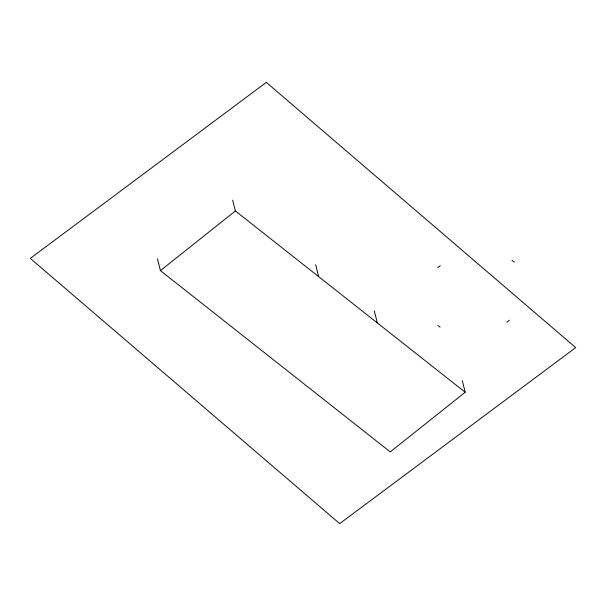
<?xml version="1.0" encoding="UTF-8"?>
<svg xmlns="http://www.w3.org/2000/svg" width="606" height="606" viewBox="0 0 606 606"><rect width="100%" height="100%" fill="white"/><g stroke="black" fill="none" stroke-linecap="round" stroke-linejoin="round"><path stroke-width="0.91" d="M462.302 380.674L465.203 392.241L390.234 451.894L160.416 270.624L235.386 210.964L232.659 200.124M437.737 267.678L440.282 265.648M506.866 322.195L509.411 320.173M511.964 260.406L514.35 262.072M437.729 325.414L440.115 327.073M235.386 210.964L465.203 392.241M374.326 310.992L377.326 322.922M315.635 264.701L318.635 276.631M157.439 258.792L160.416 270.624M266.307 82.371L30.3 258.391L339.693 523.629L575.7 347.609L266.307 82.371"/></g></svg>
